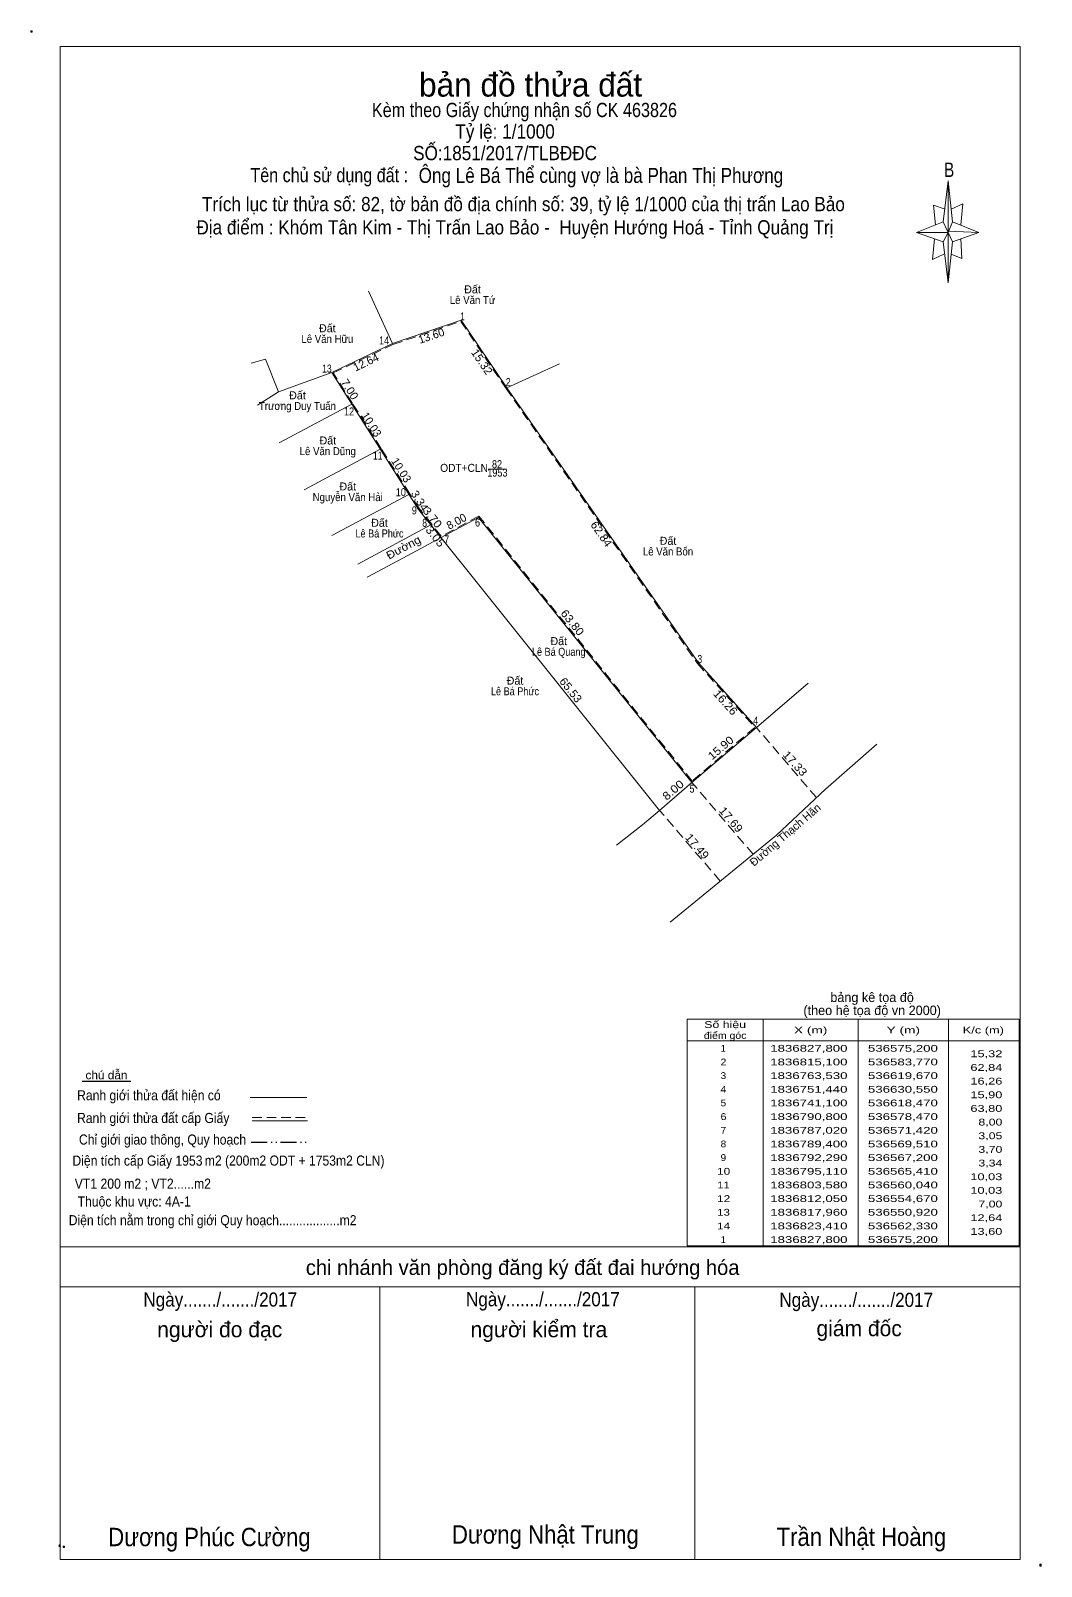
# Model space of a CAD drawing. Header units: metres. Extents: x 535304 to 536684, y 1836570 to 1836882.
# Drawn here: x 536494.5 to 536684, y 1836594.2 to 1836882 of the extents above; entities that cross this region are included whole.
import ezdxf
from ezdxf.enums import TextEntityAlignment as Align

# ---------------------------------------------------------------- set-up
doc = ezdxf.new("R2010")
doc.units = ezdxf.units.M
doc.header["$LTSCALE"] = 0.6
doc.header["$PDMODE"] = 32
doc.header["$PDSIZE"] = 0.3
doc.linetypes.add('DASH_DOUBLE_DOT', pattern=[9.2, 5, -1.2, 0.3, -1.2, 0.3, -1.2])
doc.linetypes.add('MEDIUM_DASHED', pattern=[4.5, 3, -1.5])
for name, color, linetype, lineweight in [('63', 7, 'Continuous', 13), ('7', 7, 'Continuous', 13), ('8', 7, 'Continuous', 13)]:
    doc.layers.add(name, color=color, linetype=linetype, lineweight=lineweight)

msp = doc.modelspace()

# ---------------------------------------------------------------- linework, layer by layer
at = {"layer": '63'}
for p, q in [((536631.82, 1836696.77), (536631.82, 1836654.26)), ((536649.63, 1836696.77), (536649.63, 1836654.26)), ((536666.58, 1836696.77), (536666.58, 1836654.26)), ((536617.58, 1836692.67), (536679.81, 1836692.67))]:
    msp.add_line(p, q, dxfattribs=at)
msp.add_lwpolyline([(536617.58, 1836696.77), (536679.81, 1836696.77), (536679.81, 1836654.26), (536617.58, 1836654.26)], close=True, dxfattribs=at)
at = {"layer": '7'}
for p, q in [((536557.85, 1836833.2), (536562.33, 1836823.41)), ((536550.92, 1836817.96), (536562.33, 1836823.41)), ((536583.77, 1836815.1), (536593.65, 1836819.61)), ((536550.92, 1836817.96), (536567.2, 1836792.29)), ((536540.94, 1836814.34), (536537.03, 1836811.88)), ((536583.77, 1836815.1), (536619.67, 1836763.53)), ((536554.67, 1836812.05), (536541.04, 1836804.78)), ((536560.04, 1836803.58), (536545.76, 1836795.96)), ((536580.26, 1836799.87), (536583.72, 1836799.87)), ((536565.41, 1836795.11), (536550.95, 1836787.39)), ((536567.2, 1836792.29), (536612.4, 1836735.89)), ((536571.42, 1836787.02), (536578.47, 1836790.8)), ((536578.47, 1836790.8), (536618.47, 1836741.1)), ((536569.51, 1836789.4), (536555.81, 1836782.07)), ((536565.2, 1836783.69), (536571.42, 1836787.02)), ((536557.56, 1836779.6), (536565.2, 1836783.69)), ((536619.67, 1836763.53), (536630.55, 1836751.44)), ((536630.55, 1836751.44), (536640.25, 1836759.76)), ((536618.47, 1836741.1), (536630.55, 1836751.44)), ((536653.17, 1836748.33), (536643.52, 1836739.89)), ((536643.52, 1836739.89), (536634.34, 1836731.22)), ((536609.22, 1836733.17), (536604.31, 1836729.39)), ((536634.34, 1836731.22), (536614.39, 1836714.97))]:
    msp.add_line(p, q, dxfattribs=at)
at = {"layer": '7', "linetype": 'MEDIUM_DASHED'}
for p, q in [((536641.82, 1836738.28), (536630.55, 1836751.44)), ((536629.97, 1836727.66), (536618.47, 1836741.1)), ((536623.79, 1836722.62), (536612.4, 1836735.89))]:
    msp.add_line(p, q, dxfattribs=at)
msp.add_lwpolyline([(536575.12, 1836827.56), (536583.61, 1836814.99), (536619.51, 1836763.41), (536630.26, 1836751.46), (536618.5, 1836741.39), (536578.52, 1836791.05), (536571.47, 1836787.27), (536569.67, 1836789.53), (536567.36, 1836792.41), (536565.58, 1836795.22), (536560.21, 1836803.69), (536554.84, 1836812.16), (536551.21, 1836817.88), (536562.41, 1836823.22)], close=True, dxfattribs=at)
at = {"layer": '7'}
for points in [[(536562.33, 1836823.41), (536575.2, 1836827.8), (536583.77, 1836815.1)], [(536535.79, 1836819.74), (536538.48, 1836820.47), (536540.94, 1836814.34), (536550.92, 1836817.96)], [(536618.47, 1836741.1), (536612.4, 1836735.89), (536609.22, 1836733.17)]]:
    msp.add_lwpolyline(points, dxfattribs=at)
at = {"layer": '8'}
for p, q in [((536665.55, 1836846.21), (536666.53, 1836853.89)), ((536667.31, 1836846.21), (536672.27, 1836844.23)), ((536665.55, 1836842.47), (536660.59, 1836844.23)), ((536667.31, 1836842.47), (536666.53, 1836834.81)), ((536668.87, 1836843.05), (536669.11, 1836839.37)), ((536669.11, 1836839.37), (536667.11, 1836840.13)), ((536535.63, 1836682.09), (536546.23, 1836682.09)), ((536536.03, 1836677.71), (536546.39, 1836677.71)), ((536500.03, 1836654.05), (536680.03, 1836654.05)), ((536500.03, 1836646.57), (536680.03, 1836646.57)), ((536500.89, 1836646.57), (536677.65, 1836646.57)), ((536500.89, 1836646.57), (536677.65, 1836646.57)), ((536559.95, 1836595.49), (536559.95, 1836646.57)), ((536618.99, 1836595.49), (536618.99, 1836646.57))]:
    msp.add_line(p, q, dxfattribs=at)
at = {"layer": '8', "lineweight": 25}
msp.add_line((536513.23, 1836685.05), (536504.15, 1836685.05), dxfattribs=at)
at = {"layer": '8', "linetype": 'MEDIUM_DASHED'}
msp.add_line((536536.03, 1836678.35), (536546.71, 1836678.35), dxfattribs=at)
at = {"layer": '8', "linetype": 'DASH_DOUBLE_DOT', "lineweight": 25}
msp.add_line((536535.83, 1836673.73), (536546.13, 1836673.73), dxfattribs=at)
at = {"layer": '8'}
for points in [[(536500.03, 1836879.09), (536680.03, 1836879.09), (536680.03, 1836595.49), (536500.03, 1836595.49)], [(536666.53, 1836853.89), (536667.31, 1836846.21), (536666.53, 1836844.23)], [(536666.53, 1836844.23), (536660.59, 1836844.23), (536665.55, 1836846.21), (536667.31, 1836842.47), (536672.27, 1836844.23), (536666.53, 1836844.47)], [(536666.53, 1836844.23), (536666.53, 1836834.81), (536665.55, 1836842.47)]]:
    msp.add_lwpolyline(points, close=True, dxfattribs=at)
for points in [[(536665.95, 1836848.61), (536663.75, 1836849.37), (536664.15, 1836845.63)], [(536667.11, 1836848.61), (536669.27, 1836849.57), (536668.87, 1836845.63)], [(536666.53, 1836844.23), (536665.55, 1836846.21), (536660.59, 1836844.23)], [(536663.95, 1836843.05), (536663.57, 1836839.13), (536665.71, 1836840.13)], [(536666.53, 1836844.23), (536667.31, 1836842.47), (536672.27, 1836844.23)]]:
    msp.add_lwpolyline(points, dxfattribs=at)
for p in [(536494.63, 1836881.89), (536499.91, 1836598.05), (536500.69, 1836597.85), (536683.83, 1836594.49), (536683.83, 1836594.35)]:
    msp.add_point(p, dxfattribs=at)

# ---------------------------------------------------------------- texts
at = {"layer": '63'}
for s, width, p in [('Số hiệu', 1.35, (536624.695, 1836695.11)), ('điểm góc', 1.15, (536624.7, 1836693.06)), ('X (m)', 1.5, (536640.73, 1836694.08)), ('Y (m)', 1.5, (536658.1, 1836694.08)), ('K/c (m)', 1.4, (536673.115, 1836694.08)), ('1836827,800', 1.45, (536640.395, 1836690.65)), ('536575,200', 1.45, (536658.03, 1836690.65)), (' 2', 1.15, (536624.115, 1836688.09)), ('1836815,100', 1.45, (536640.395, 1836688.09)), ('536583,770', 1.45, (536658.03, 1836688.09)), (' 4', 1.15, (536624.11, 1836682.97)), (' 3', 1.1, (536624.11, 1836685.53)), ('1836763,530', 1.45, (536640.395, 1836685.53)), ('1836751,440', 1.45, (536640.395, 1836682.97)), ('536619,670', 1.45, (536658.03, 1836685.53)), ('536630,550', 1.45, (536658.03, 1836682.97)), (' 5', 1.1, (536624.11, 1836680.41)), ('1836741,100', 1.45, (536640.395, 1836680.41)), ('536618,470', 1.45, (536658.03, 1836680.41)), (' 6', 1.15, (536624.115, 1836677.85)), ('1836790,800', 1.45, (536640.395, 1836677.85)), ('536578,470', 1.45, (536658.03, 1836677.85)), (' 7', 1.1, (536624.11, 1836675.28)), ('1836787,020', 1.45, (536640.395, 1836675.28)), ('536571,420', 1.45, (536658.03, 1836675.28)), (' 8', 1.1, (536624.11, 1836672.72)), ('1836789,400', 1.45, (536640.395, 1836672.72)), ('536569,510', 1.45, (536658.03, 1836672.72)), (' 9', 1.1, (536624.1, 1836670.16)), ('1836792,290', 1.45, (536640.395, 1836670.16)), ('536567,200', 1.45, (536658.03, 1836670.16)), (' 10', 1.3, (536624.105, 1836667.6)), ('1836795,110', 1.45, (536640.395, 1836667.6)), ('536565,410', 1.45, (536658.03, 1836667.6)), (' 11', 1.2, (536624.105, 1836665.04)), ('1836803,580', 1.45, (536640.395, 1836665.04)), ('536560,040', 1.45, (536658.03, 1836665.04)), (' 12', 1.3, (536624.11, 1836662.48)), (' 13', 1.25, (536624.105, 1836659.92)), ('1836812,050', 1.45, (536640.395, 1836662.48)), ('1836817,960', 1.45, (536640.395, 1836659.92)), ('536554,670', 1.45, (536658.03, 1836662.48)), ('536550,920', 1.45, (536658.03, 1836659.92)), (' 14', 1.3, (536624.105, 1836657.36)), ('1836823,410', 1.45, (536640.395, 1836657.36)), ('536562,330', 1.45, (536658.03, 1836657.36)), ('1836827,800', 1.45, (536640.395, 1836654.8)), ('536575,200', 1.45, (536658.03, 1836654.8))]:
    msp.add_text(s, height=1.28, dxfattribs=dict(at, width=width)).set_placement(p, align=Align.CENTER)
for p in [(536624.11, 1836690.65), (536624.11, 1836654.8)]:
    msp.add_text(' 1', height=1.28, dxfattribs=at).set_placement(p, align=Align.CENTER)
for s, width, p in [('15,32', 1.4, (536676.68, 1836689.63)), ('62,84', 1.4, (536676.68, 1836687.06)), ('16,26', 1.4, (536676.68, 1836684.5)), ('15,90', 1.4, (536676.68, 1836681.94)), ('63,80', 1.4, (536676.68, 1836679.38)), ('3,05', 1.35, (536676.68, 1836674.26)), ('8,00', 1.35, (536676.68, 1836676.82)), ('3,70', 1.35, (536676.68, 1836671.7)), ('3,34', 1.35, (536676.68, 1836669.14)), ('10,03', 1.4, (536676.67, 1836666.58)), ('10,03', 1.4, (536676.67, 1836664.02)), ('7,00', 1.35, (536676.68, 1836661.46)), ('12,64', 1.4, (536676.68, 1836658.9)), ('13,60', 1.4, (536676.68, 1836656.33))]:
    msp.add_text(s, height=1.28, dxfattribs=dict(at, width=width)).set_placement(p, align=Align.RIGHT)
at = {"layer": '7'}
for p in [(536577.33, 1836832.81), (536550.1, 1836825.52), (536544.5, 1836812.95), (536550.19, 1836804.48), (536553.92, 1836795.86), (536559.88, 1836789.05), (536613.98, 1836785.67), (536593.49, 1836766.87), (536585.29, 1836759.47)]:
    msp.add_text('Đất', height=1.5, dxfattribs=at).set_placement(p, align=Align.CENTER)
for s, width, p in [('Lê Văn Tứ', 0.9, (536577.335, 1836830.81)), ('Lê Văn Hữu', 0.9, (536550.105, 1836823.52)), ('Trương Duy Tuấn', 0.9, (536544.495, 1836810.95)), ('Lê Văn Dũng', 0.9, (536550.185, 1836802.48)), ('1953', 0.85, (536581.985, 1836798.46)), ('82', 0.85, (536581.925, 1836800.04)), ('Nguyễn Văn Hải', 0.9, (536553.925, 1836793.86)), ('Lê Bá Phức', 0.85, (536559.88, 1836787.05)), ('Lê Văn Bốn', 0.9, (536613.98, 1836783.67)), ('Lê Bá Quang', 0.85, (536593.49, 1836764.87)), ('Lê Bá Phức', 0.85, (536585.29, 1836757.47))]:
    msp.add_text(s, height=1.5, dxfattribs=dict(at, width=width)).set_placement(p, align=Align.CENTER)
for s, width, p in [(' 1', 0.75, (536575.88, 1836827.75)), (' 14', 0.85, (536561.7, 1836823.23)), (' 13', 0.8, (536550.92, 1836817.96)), (' 2', 0.85, (536584.49, 1836815.42)), (' 12', 0.85, (536555.12, 1836809.92)), (' 11', 0.8, (536560.44, 1836801.64)), ('ODT+CLN', 0.95, (536580.21, 1836799.35)), (' 10', 0.85, (536564.83, 1836794.79)), (' 9', 0.85, (536566.89, 1836791.38)), (' 8', 0.8, (536568.79, 1836789.04)), (' 6', 0.85, (536578.74, 1836789.1)), (' 7', 0.8, (536572.95, 1836785.93)), (' 3', 0.8, (536620.39, 1836763.53)), (' 4', 0.85, (536630.91, 1836751.98)), (' 5', 0.8, (536618.92, 1836739.21))]:
    msp.add_text(s, height=1.5, dxfattribs=dict(at, width=width)).set_placement(p, align=Align.RIGHT)
for s, rotation, p in [('13.60', 18.835, (536569.8429, 1836824.1455)), ('12.64', 25.532, (536557.6567, 1836819.2123)), ('10.03', 302.375, (536557.7501, 1836807.8216)), ('10.03', 302.375, (536563.3401, 1836799.2716)), ('8.00', 28.199, (536574.6656, 1836789.3996)), ('Đường Thạch Hãn', 40.562, (536636.4423, 1836730.742))]:
    msp.add_text(s, height=1.5, rotation=rotation, dxfattribs=at).set_placement(p, align=Align.CENTER)
for s, rotation, width, p in [('15.32', 304.012, 1.05, (536578.4584, 1836819.5495)), ('7.00', 302.396, 1.05, (536553.68, 1836814.4218)), ('3.34', 302.405, 1.05, (536566.7904, 1836793.5319)), ('3.70', 308.636, 1.1, (536569.2281, 1836790.3233)), ('3.05', 308.748, 1.1, (536569.7629, 1836786.7494)), ('62.84', 304.843, 1.05, (536600.863, 1836787.2735)), ('Đường', 28.164, 1.1, (536564.731, 1836784.5254)), ('63.80', 308.828, 1.1, (536595.4763, 1836770.6402)), ('65.53', 308.712, 1.05, (536595.1619, 1836757.9841)), ('16.26', 311.985, 1.1, (536624.1963, 1836755.6217)), ('15.90', 40.562, 1.1, (536624.3623, 1836747.0437)), ('17.33', 312.236, 1.1, (536637.2483, 1836744.1791)), ('8.00', 40.64, 1.15, (536615.4315, 1836739.1305)), ('17.69', 310.552, 1.1, (536625.2289, 1836733.6826)), ('17.49', 310.64, 1.1, (536618.8938, 1836728.6635))]:
    msp.add_text(s, height=1.5, rotation=rotation, dxfattribs=dict(at, width=width)).set_placement(p, align=Align.CENTER)
at = {"layer": '8'}
for s, height, p in [('bản đồ thửa đất', 4.428, (536588.21, 1836869.69)), ('bảng kê tọa độ', 1.77, (536652.25, 1836699.97)), ('(theo hệ tọa độ vn 2000)', 1.77, (536652.265, 1836697.53)), ('chi nhánh văn phòng đăng ký đất đai hướng hóa', 2.82, (536586.725, 1836648.81)), ('người đo đạc', 2.952, (536529.92, 1836637.13)), ('người kiểm tra', 2.952, (536589.765, 1836637.13)), ('giám đốc', 2.95, (536649.825, 1836637.33))]:
    msp.add_text(s, height=height, dxfattribs=at).set_placement(p, align=Align.CENTER)
for s, height, width, p in [('Kèm theo Giấy chứng nhận số CK 463826', 2.67, 0.85, (536587.065, 1836865.85)), ('Tỷ lệ: 1/1000', 2.68, 0.9, (536583.43, 1836861.81)), ('SỐ:1851/2017/TLBĐĐC', 2.67, 0.9, (536583.43, 1836857.77)), ('B', 2.711, 0.8, (536666.7, 1836854.61)), ('Tên chủ sử dụng đất :', 2.657, 0.85, (536550.46, 1836853.65)), ('Trích lục từ thửa số: 82, tờ bản đồ địa chính số: 39, tỷ lệ 1/1000 của thị trấn Lao Bảo', 2.67, 0.9, (536586.87, 1836848.21)), ('Địa điểm : Khóm Tân Kim - Thị Trấn Lao Bảo -  Huyện Hướng Hoá - Tỉnh Quảng Trị ', 2.67, 0.9, (536585.73, 1836843.85)), ('chú dẫn', 1.574, 1.05, (536508.69, 1836685.49)), ('Ranh giới thửa đất hiện có ', 1.89, 0.9, (536516.955, 1836681.55)), ('Ranh giới thửa đất cấp Giấy', 1.89, 0.9, (536517.455, 1836677.29)), ('Chỉ giới giao thông, Quy hoạch', 1.89, 0.9, (536519.195, 1836673.25)), ('Diện tích cấp Giấy 1953', 1.9, 0.9, (536514.495, 1836669.29)), ('m2 (200m2 ODT + 1753m2 CLN)', 1.89, 0.9, (536543.98, 1836669.31)), ('VT1 200 m2 ; VT2......m2', 1.9, 0.9, (536515.51, 1836664.97)), ('Thuộc khu vực: 4A-1', 1.9, 0.9, (536513.885, 1836661.63)), ('Diện tích nằm trong chỉ giới Quy hoạch..................m2', 1.89, 0.9, (536528.59, 1836658.13)), ('Ngày......./......./2017', 2.66, 0.9, (536530.02, 1836642.87)), ('Ngày......./......./2017', 2.66, 0.9, (536590.52, 1836642.93)), ('Ngày......./......./2017', 2.66, 0.9, (536649.28, 1836642.81)), ('Dương Phúc Cường', 3.444, 0.9, (536527.995, 1836597.97)), ('Dương Nhật Trung', 3.45, 0.9, (536590.99, 1836598.45)), ('Trần Nhật Hoàng', 3.444, 0.9, (536650.25, 1836598.01))]:
    msp.add_text(s, height=height, dxfattribs=dict(at, width=width)).set_placement(p, align=Align.CENTER)
at = {"layer": '8', "width": 0.85}
msp.add_text('Ông Lê Bá Thể cùng vợ là bà Phan Thị Phương', height=2.82, dxfattribs=at).set_placement((536567.23, 1836853.51))

doc.saveas('drawing.dxf')
